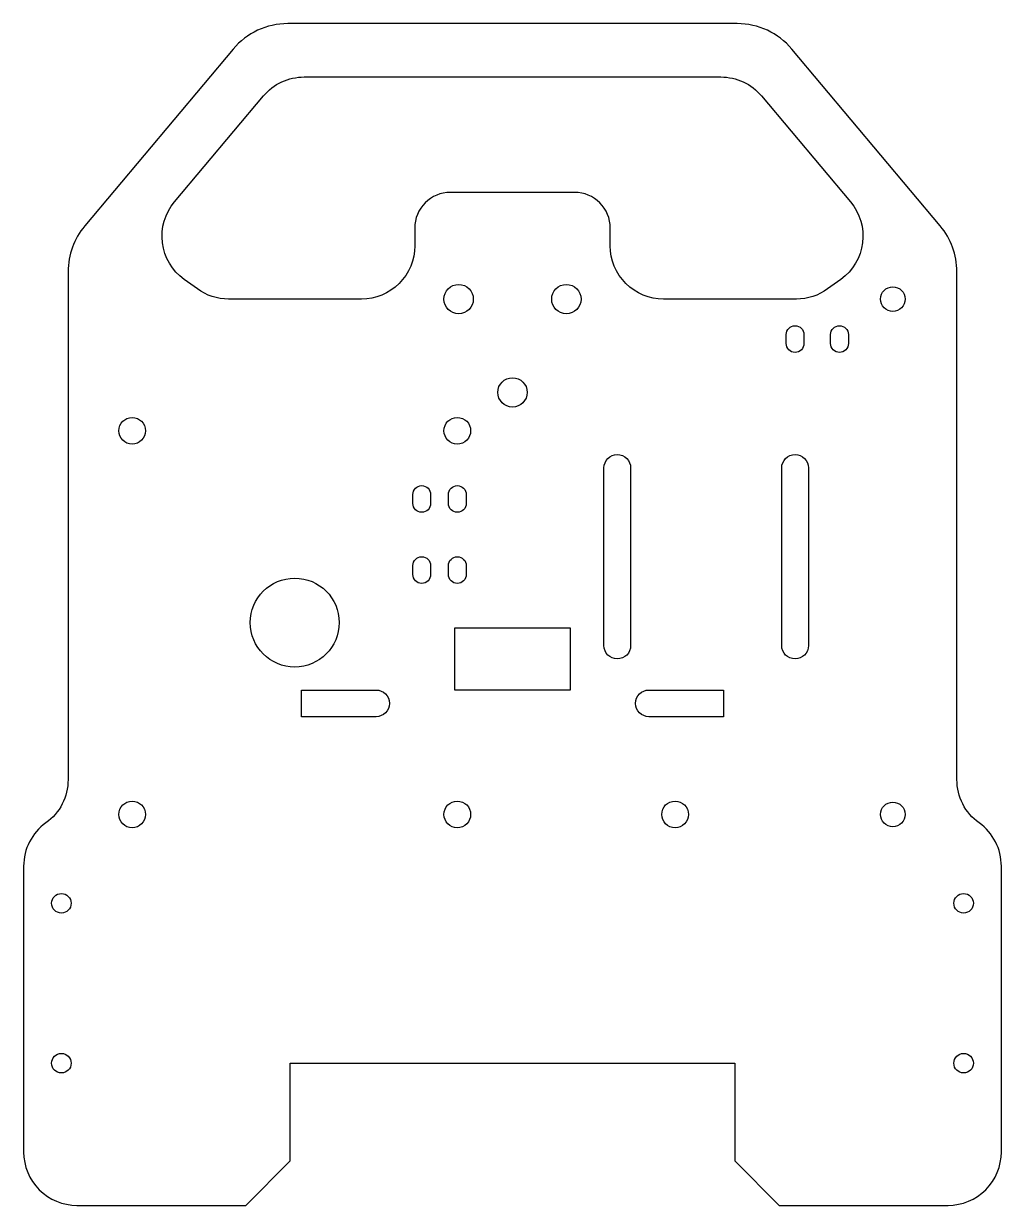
# Model space of a CAD drawing. Header units: millimetres. Extents: x -5 to 105, y -108 to 25.
import ezdxf

# ---------------------------------------------------------------- set-up
doc = ezdxf.new("R2010")
doc.units = ezdxf.units.MM

msp = doc.modelspace()

# ---------------------------------------------------------------- linework, layer by layer
for points in [[(75, -103), (80, -108), (99, -108, 0.414214), (105, -102), (105, -69.83, 0.241531), (102.5, -64.96, -0.241531), (100, -60.08), (100, -2.91, 0.176327), (98.13, 2.23), (81.42, 22.14, 0.221695), (75.29, 25), (24.71, 25, 0.221695), (18.58, 22.14), (1.87, 2.23, 0.176327), (0, -2.91), (0, -60.08, -0.241531), (-2.5, -64.96, 0.241531), (-5, -69.83), (-5, -102, 0.414214), (1, -108), (20, -108), (25, -103), (25, -92), (75, -92)], [(43, 6, 0.414214), (39, 2), (39, 0, -0.414214), (33, -6), (18.06, -6, -0.157953), (14.55, -4.86), (13.05, -3.78, -0.435314), (11.98, 4.94), (21.98, 16.86, -0.221695), (26.57, 19), (73.43, 19, -0.221695), (78.02, 16.86), (88.02, 4.94, -0.435314), (86.95, -3.78), (85.45, -4.86, -0.157953), (81.94, -6), (67, -6, -0.414214), (61, 0), (61, 2, 0.414214), (57, 6)], [(82.79, -10), (82.79, -11, -1), (80.79, -11), (80.79, -10, -1)], [(87.79, -10), (87.79, -11, -1), (85.79, -11), (85.79, -10, -1)], [(63.29, -25), (63.29, -45, -1), (60.29, -45), (60.29, -25, -1)], [(83.29, -25), (83.29, -45, -1), (80.29, -45), (80.29, -25, -1)], [(40.79, -29, -1), (38.79, -29), (38.79, -28, -1), (40.79, -28)], [(44.79, -29, -1), (42.79, -29), (42.79, -28, -1), (44.79, -28)], [(38.79, -37), (38.79, -36, -1), (40.79, -36), (40.79, -37, -1)], [(44.79, -36), (44.79, -37, -1), (42.79, -37), (42.79, -36, -1)], [(26.25, -53), (26.25, -50), (34.65, -50, -1), (34.65, -53)], [(65.35, -53, -1), (65.35, -50), (73.75, -50), (73.75, -53)]]:
    msp.add_lwpolyline(points, format="xyb", close=True)
msp.add_lwpolyline([(56.5, -43), (56.5, -50), (43.5, -50), (43.5, -43)], close=True)
for centre, radius in [((43.94, -6), 1.65), ((56.06, -6), 1.65), ((92.79, -6), 1.38), ((50, -16.5), 1.65), ((7.21, -20.82), 1.5), ((43.79, -20.82), 1.5), ((25.5, -42.41), 5), ((7.21, -64), 1.5), ((43.79, -64), 1.5), ((68.29, -64), 1.5), ((92.79, -64), 1.38), ((-0.75, -74), 1.1), ((100.75, -74), 1.1), ((-0.75, -92), 1.1), ((100.75, -92), 1.1)]:
    msp.add_circle(centre, radius)

doc.saveas('drawing.dxf')
